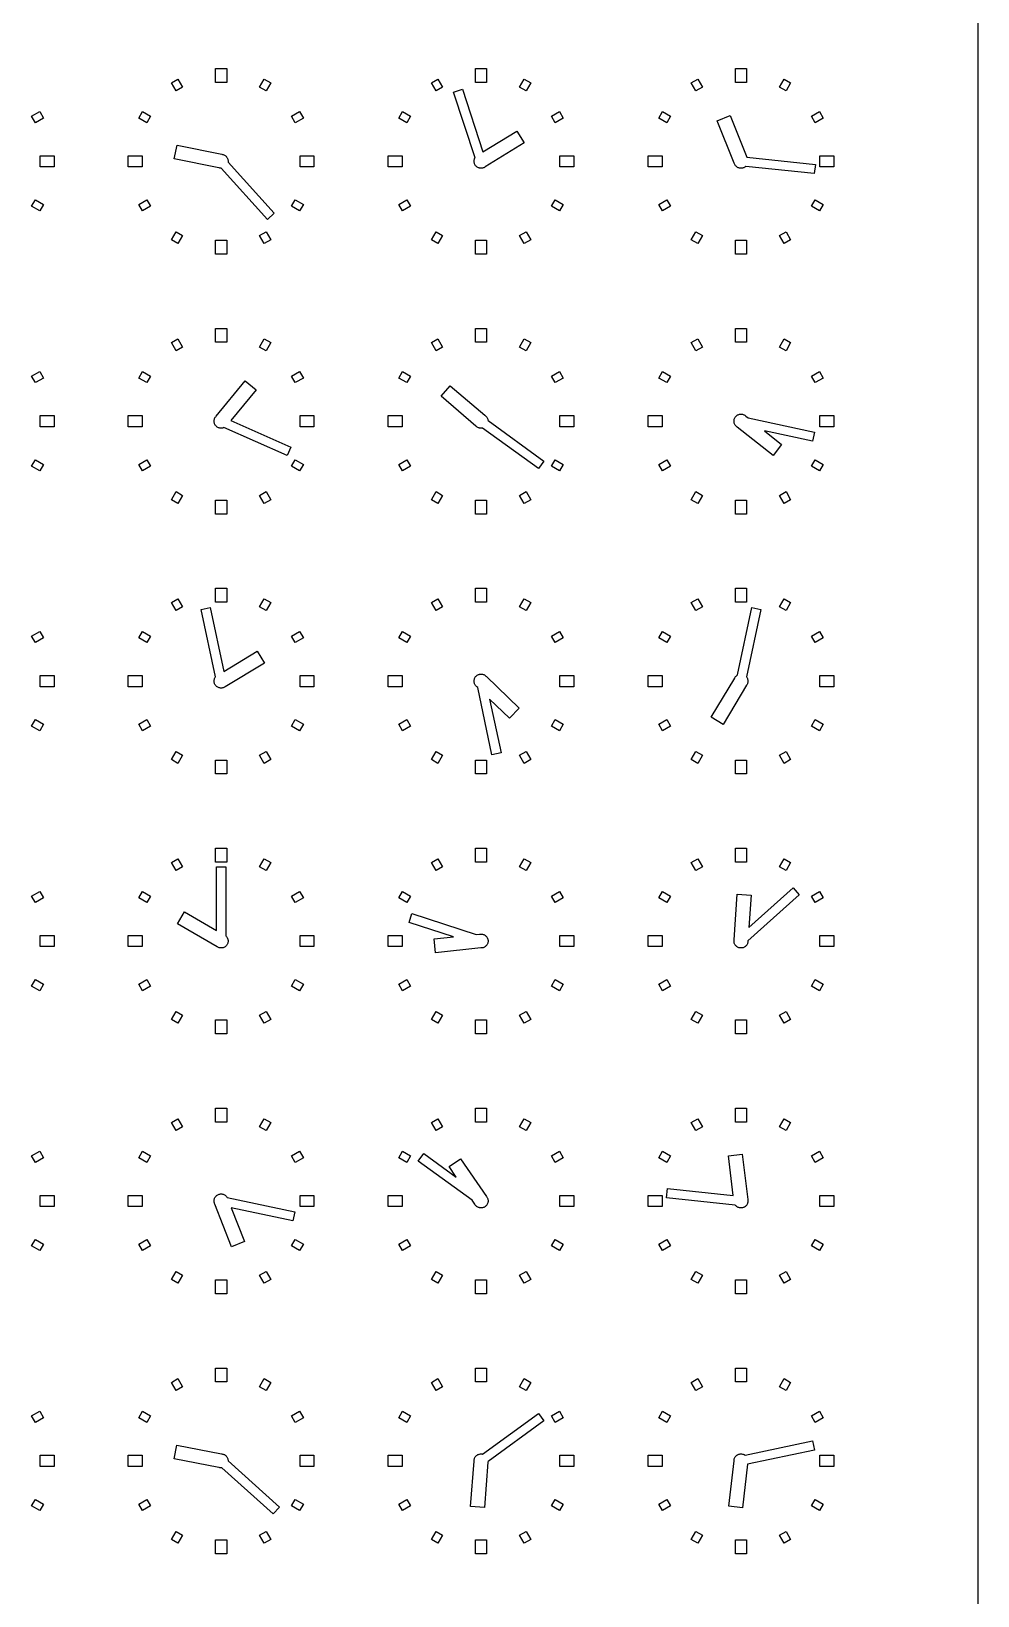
# Model space of a CAD drawing. Header units: millimetres. Extents: x -8 to 856, y -8 to 688.
# Drawn here: x 753.6 to 855.5, y 171.5 to 340 of the extents above; entities that cross this region are included whole.
import ezdxf

# ---------------------------------------------------------------- set-up
doc = ezdxf.new("R2010")
doc.units = ezdxf.units.MM

msp = doc.modelspace()

# ---------------------------------------------------------------- linework, layer by layer
for points in [[(-7.5, -7.5), (-7.5, 687.5), (855.5, 687.5), (855.5, -7.5)], [(774.6, 334.5), (773.4, 334.5), (773.4, 336), (774.6, 336), (774.6, 334.5)], [(802.6, 334.5), (801.4, 334.5), (801.4, 336), (802.6, 336), (802.6, 334.5)], [(830.6, 334.5), (829.4, 334.5), (829.4, 336), (830.6, 336), (830.6, 334.5)], [(769.85, 333.99), (769.15, 333.59), (768.65, 334.46), (769.35, 334.86), (769.85, 333.99)], [(778.85, 333.59), (778.15, 333.99), (778.65, 334.86), (779.35, 334.46), (778.85, 333.59)], [(797.85, 333.99), (797.15, 333.59), (796.65, 334.46), (797.35, 334.86), (797.85, 333.99)], [(802.42, 325.37), (802.36, 325.33), (802.29, 325.3), (802.22, 325.28), (802.15, 325.26), (802.07, 325.25), (802, 325.25), (801.93, 325.25), (801.85, 325.26), (801.78, 325.28), (801.71, 325.3), (801.64, 325.33), (801.58, 325.37), (801.52, 325.42), (801.47, 325.47), (801.42, 325.52), (801.37, 325.58), (801.33, 325.64), (801.3, 325.71), (801.28, 325.78), (801.26, 325.85), (801.25, 325.93), (801.25, 326), (801.25, 326.07), (801.26, 326.15), (801.28, 326.22), (801.3, 326.29), (801.33, 326.36), (801.35, 326.38), (799.05, 333.45), (800, 333.76), (802.2, 327), (805.87, 329.25), (806.66, 327.97), (802.46, 325.4), (802.42, 325.37)], [(806.85, 333.59), (806.15, 333.99), (806.65, 334.86), (807.35, 334.46), (806.85, 333.59)], [(825.85, 333.99), (825.15, 333.59), (824.65, 334.46), (825.35, 334.86), (825.85, 333.99)], [(834.85, 333.59), (834.15, 333.99), (834.65, 334.86), (835.35, 334.46), (834.85, 333.59)], [(753.99, 330.15), (753.59, 330.85), (754.46, 331.35), (754.86, 330.65), (753.99, 330.15)], [(766.41, 330.85), (766.01, 330.15), (765.14, 330.65), (765.54, 331.35), (766.41, 330.85)], [(781.99, 330.15), (781.59, 330.85), (782.46, 331.35), (782.86, 330.65), (781.99, 330.15)], [(794.41, 330.85), (794.01, 330.15), (793.14, 330.65), (793.54, 331.35), (794.41, 330.85)], [(809.99, 330.15), (809.59, 330.85), (810.46, 331.35), (810.86, 330.65), (809.99, 330.15)], [(822.41, 330.85), (822.01, 330.15), (821.14, 330.65), (821.54, 331.35), (822.41, 330.85)], [(830.48, 325.42), (830.42, 325.37), (830.36, 325.33), (830.29, 325.3), (830.22, 325.28), (830.15, 325.26), (830.07, 325.25), (830, 325.25), (829.93, 325.25), (829.85, 325.26), (829.78, 325.28), (829.71, 325.3), (829.64, 325.33), (829.58, 325.37), (829.52, 325.42), (829.47, 325.47), (829.42, 325.52), (829.37, 325.58), (829.33, 325.64), (829.3, 325.71), (829.28, 325.78), (829.27, 325.79), (827.43, 330.35), (828.82, 330.92), (830.63, 326.44), (838.01, 325.66), (837.9, 324.67), (830.51, 325.44), (830.48, 325.42)], [(837.99, 330.15), (837.59, 330.85), (838.46, 331.35), (838.86, 330.65), (837.99, 330.15)], [(774, 325.25), (773.93, 325.25), (773.85, 325.26), (773.78, 325.28), (773.77, 325.28), (768.95, 326.26), (769.25, 327.73), (774.07, 326.75), (774.07, 326.75), (774.15, 326.74), (774.22, 326.72), (774.29, 326.7), (774.36, 326.67), (774.42, 326.63), (774.48, 326.58), (774.53, 326.53), (774.58, 326.48), (774.63, 326.42), (774.67, 326.36), (774.7, 326.29), (774.72, 326.22), (774.74, 326.15), (774.75, 326.07), (774.75, 326), (774.75, 325.93), (774.75, 325.91), (779.72, 320.39), (778.98, 319.72), (774.01, 325.25), (774, 325.25)], [(754.5, 325.4), (754.5, 326.6), (756, 326.6), (756, 325.4), (754.5, 325.4)], [(765.5, 326.6), (765.5, 325.4), (764, 325.4), (764, 326.6), (765.5, 326.6)], [(782.5, 325.4), (782.5, 326.6), (784, 326.6), (784, 325.4), (782.5, 325.4)], [(793.5, 326.6), (793.5, 325.4), (792, 325.4), (792, 326.6), (793.5, 326.6)], [(810.5, 325.4), (810.5, 326.6), (812, 326.6), (812, 325.4), (810.5, 325.4)], [(821.5, 326.6), (821.5, 325.4), (820, 325.4), (820, 326.6), (821.5, 326.6)], [(838.5, 325.4), (838.5, 326.6), (840, 326.6), (840, 325.4), (838.5, 325.4)], [(753.59, 321.15), (753.99, 321.85), (754.86, 321.35), (754.46, 320.65), (753.59, 321.15)], [(766.01, 321.85), (766.41, 321.15), (765.54, 320.65), (765.14, 321.35), (766.01, 321.85)], [(781.59, 321.15), (781.99, 321.85), (782.86, 321.35), (782.46, 320.65), (781.59, 321.15)], [(794.01, 321.85), (794.41, 321.15), (793.54, 320.65), (793.14, 321.35), (794.01, 321.85)], [(809.59, 321.15), (809.99, 321.85), (810.86, 321.35), (810.46, 320.65), (809.59, 321.15)], [(822.01, 321.85), (822.41, 321.15), (821.54, 320.65), (821.14, 321.35), (822.01, 321.85)], [(837.59, 321.15), (837.99, 321.85), (838.86, 321.35), (838.46, 320.65), (837.59, 321.15)], [(768.65, 317.54), (769.15, 318.41), (769.85, 318.01), (769.35, 317.14), (768.65, 317.54)], [(773.4, 317.5), (774.6, 317.5), (774.6, 316), (773.4, 316), (773.4, 317.5)], [(778.15, 318.01), (778.85, 318.41), (779.35, 317.54), (778.65, 317.14), (778.15, 318.01)], [(796.65, 317.54), (797.15, 318.41), (797.85, 318.01), (797.35, 317.14), (796.65, 317.54)], [(801.4, 317.5), (802.6, 317.5), (802.6, 316), (801.4, 316), (801.4, 317.5)], [(806.15, 318.01), (806.85, 318.41), (807.35, 317.54), (806.65, 317.14), (806.15, 318.01)], [(824.65, 317.54), (825.15, 318.41), (825.85, 318.01), (825.35, 317.14), (824.65, 317.54)], [(829.4, 317.5), (830.6, 317.5), (830.6, 316), (829.4, 316), (829.4, 317.5)], [(834.15, 318.01), (834.85, 318.41), (835.35, 317.54), (834.65, 317.14), (834.15, 318.01)], [(769.85, 305.99), (769.15, 305.59), (768.65, 306.46), (769.35, 306.86), (769.85, 305.99)], [(774.6, 306.5), (773.4, 306.5), (773.4, 308), (774.6, 308), (774.6, 306.5)], [(778.85, 305.59), (778.15, 305.99), (778.65, 306.86), (779.35, 306.46), (778.85, 305.59)], [(797.85, 305.99), (797.15, 305.59), (796.65, 306.46), (797.35, 306.86), (797.85, 305.99)], [(802.6, 306.5), (801.4, 306.5), (801.4, 308), (802.6, 308), (802.6, 306.5)], [(806.85, 305.59), (806.15, 305.99), (806.65, 306.86), (807.35, 306.46), (806.85, 305.59)], [(825.85, 305.99), (825.15, 305.59), (824.65, 306.46), (825.35, 306.86), (825.85, 305.99)], [(830.6, 306.5), (829.4, 306.5), (829.4, 308), (830.6, 308), (830.6, 306.5)], [(834.85, 305.59), (834.15, 305.99), (834.65, 306.86), (835.35, 306.46), (834.85, 305.59)], [(753.99, 302.15), (753.59, 302.85), (754.46, 303.35), (754.86, 302.65), (753.99, 302.15)], [(766.41, 302.85), (766.01, 302.15), (765.14, 302.65), (765.54, 303.35), (766.41, 302.85)], [(781.99, 302.15), (781.59, 302.85), (782.46, 303.35), (782.86, 302.65), (781.99, 302.15)], [(794.41, 302.85), (794.01, 302.15), (793.14, 302.65), (793.54, 303.35), (794.41, 302.85)], [(809.99, 302.15), (809.59, 302.85), (810.46, 303.35), (810.86, 302.65), (809.99, 302.15)], [(822.41, 302.85), (822.01, 302.15), (821.14, 302.65), (821.54, 303.35), (822.41, 302.85)], [(837.99, 302.15), (837.59, 302.85), (838.46, 303.35), (838.86, 302.65), (837.99, 302.15)], [(774.29, 297.3), (774.22, 297.28), (774.15, 297.26), (774.07, 297.25), (774, 297.25), (773.93, 297.25), (773.85, 297.26), (773.78, 297.28), (773.71, 297.3), (773.64, 297.33), (773.58, 297.37), (773.52, 297.42), (773.47, 297.47), (773.42, 297.52), (773.37, 297.58), (773.33, 297.64), (773.3, 297.71), (773.28, 297.78), (773.26, 297.85), (773.25, 297.93), (773.25, 298), (773.25, 298.07), (773.26, 298.15), (773.28, 298.22), (773.3, 298.29), (773.33, 298.36), (773.37, 298.42), (773.42, 298.48), (773.47, 298.53), (773.47, 298.54), (776.6, 302.34), (777.76, 301.38), (775.04, 298.08), (781.51, 295.2), (781.1, 294.29), (774.31, 297.31), (774.29, 297.3)], [(802.15, 297.26), (802.07, 297.25), (802, 297.25), (801.93, 297.25), (801.85, 297.26), (801.78, 297.28), (801.71, 297.3), (801.64, 297.33), (801.58, 297.37), (801.52, 297.42), (801.47, 297.47), (801.45, 297.48), (797.71, 300.68), (798.69, 301.82), (802.42, 298.63), (802.48, 298.58), (802.53, 298.53), (802.58, 298.48), (802.63, 298.42), (802.67, 298.36), (802.7, 298.29), (802.72, 298.22), (802.74, 298.15), (802.75, 298.07), (802.75, 298.07), (808.77, 293.7), (808.18, 292.89), (802.16, 297.26), (802.15, 297.26)], [(754.5, 297.4), (754.5, 298.6), (756, 298.6), (756, 297.4), (754.5, 297.4)], [(765.5, 298.6), (765.5, 297.4), (764, 297.4), (764, 298.6), (765.5, 298.6)], [(782.5, 297.4), (782.5, 298.6), (784, 298.6), (784, 297.4), (782.5, 297.4)], [(793.5, 298.6), (793.5, 297.4), (792, 297.4), (792, 298.6), (793.5, 298.6)], [(810.5, 297.4), (810.5, 298.6), (812, 298.6), (812, 297.4), (810.5, 297.4)], [(821.5, 298.6), (821.5, 297.4), (820, 297.4), (820, 298.6), (821.5, 298.6)], [(829.58, 297.37), (829.52, 297.42), (829.47, 297.47), (829.42, 297.52), (829.37, 297.58), (829.33, 297.64), (829.3, 297.71), (829.28, 297.78), (829.26, 297.85), (829.25, 297.93), (829.25, 298), (829.25, 298.07), (829.26, 298.15), (829.28, 298.22), (829.3, 298.29), (829.33, 298.36), (829.37, 298.42), (829.42, 298.48), (829.47, 298.53), (829.52, 298.58), (829.58, 298.63), (829.64, 298.67), (829.71, 298.7), (829.78, 298.72), (829.85, 298.74), (829.93, 298.75), (830, 298.75), (830.07, 298.75), (830.15, 298.74), (830.22, 298.72), (830.29, 298.7), (830.36, 298.67), (830.42, 298.63), (830.48, 298.58), (830.53, 298.53), (830.53, 298.53), (830.77, 298.35), (837.93, 296.83), (837.72, 295.85), (832.52, 296.95), (834.38, 295.47), (833.45, 294.3), (829.6, 297.36), (829.58, 297.37)], [(838.5, 297.4), (838.5, 298.6), (840, 298.6), (840, 297.4), (838.5, 297.4)], [(753.59, 293.15), (753.99, 293.85), (754.86, 293.35), (754.46, 292.65), (753.59, 293.15)], [(766.01, 293.85), (766.41, 293.15), (765.54, 292.65), (765.14, 293.35), (766.01, 293.85)], [(781.59, 293.15), (781.99, 293.85), (782.86, 293.35), (782.46, 292.65), (781.59, 293.15)], [(794.01, 293.85), (794.41, 293.15), (793.54, 292.65), (793.14, 293.35), (794.01, 293.85)], [(809.59, 293.15), (809.99, 293.85), (810.86, 293.35), (810.46, 292.65), (809.59, 293.15)], [(822.01, 293.85), (822.41, 293.15), (821.54, 292.65), (821.14, 293.35), (822.01, 293.85)], [(837.59, 293.15), (837.99, 293.85), (838.86, 293.35), (838.46, 292.65), (837.59, 293.15)], [(769.15, 290.41), (769.85, 290.01), (769.35, 289.14), (768.65, 289.54), (769.15, 290.41)], [(778.15, 290.01), (778.85, 290.41), (779.35, 289.54), (778.65, 289.14), (778.15, 290.01)], [(796.65, 289.54), (797.15, 290.41), (797.85, 290.01), (797.35, 289.14), (796.65, 289.54)], [(806.15, 290.01), (806.85, 290.41), (807.35, 289.54), (806.65, 289.14), (806.15, 290.01)], [(825.15, 290.41), (825.85, 290.01), (825.35, 289.14), (824.65, 289.54), (825.15, 290.41)], [(834.15, 290.01), (834.85, 290.41), (835.35, 289.54), (834.65, 289.14), (834.15, 290.01)], [(773.4, 288), (773.4, 289.5), (774.6, 289.5), (774.6, 288), (773.4, 288)], [(801.4, 289.5), (802.6, 289.5), (802.6, 288), (801.4, 288), (801.4, 289.5)], [(829.4, 288), (829.4, 289.5), (830.6, 289.5), (830.6, 288), (829.4, 288)], [(774.6, 278.5), (773.4, 278.5), (773.4, 280), (774.6, 280), (774.6, 278.5)], [(802.6, 278.5), (801.4, 278.5), (801.4, 280), (802.6, 280), (802.6, 278.5)], [(830.6, 278.5), (829.4, 278.5), (829.4, 280), (830.6, 280), (830.6, 278.5)], [(769.85, 277.99), (769.15, 277.59), (768.65, 278.46), (769.35, 278.86), (769.85, 277.99)], [(778.85, 277.59), (778.15, 277.99), (778.65, 278.86), (779.35, 278.46), (778.85, 277.59)], [(797.85, 277.99), (797.15, 277.59), (796.65, 278.46), (797.35, 278.86), (797.85, 277.99)], [(806.85, 277.59), (806.15, 277.99), (806.65, 278.86), (807.35, 278.46), (806.85, 277.59)], [(825.85, 277.99), (825.15, 277.59), (824.65, 278.46), (825.35, 278.86), (825.85, 277.99)], [(834.85, 277.59), (834.15, 277.99), (834.65, 278.86), (835.35, 278.46), (834.85, 277.59)], [(774.42, 269.37), (774.36, 269.33), (774.29, 269.3), (774.22, 269.28), (774.15, 269.26), (774.07, 269.25), (774, 269.25), (773.93, 269.25), (773.85, 269.26), (773.78, 269.28), (773.71, 269.3), (773.64, 269.33), (773.58, 269.37), (773.52, 269.42), (773.47, 269.47), (773.42, 269.52), (773.37, 269.58), (773.33, 269.64), (773.3, 269.71), (773.28, 269.78), (773.26, 269.85), (773.25, 269.93), (773.25, 270), (773.25, 270.07), (773.26, 270.15), (773.28, 270.22), (773.3, 270.29), (773.33, 270.36), (773.37, 270.42), (773.39, 270.45), (771.85, 277.72), (772.83, 277.93), (774.29, 271.05), (777.9, 273.22), (778.67, 271.93), (774.45, 269.4), (774.42, 269.37)], [(829.32, 270.32), (829.33, 270.36), (829.37, 270.42), (829.42, 270.48), (829.47, 270.53), (829.52, 270.58), (829.58, 270.63), (829.63, 270.66), (831.17, 277.93), (832.15, 277.72), (830.61, 270.45), (830.63, 270.42), (830.67, 270.36), (830.7, 270.29), (830.72, 270.22), (830.74, 270.15), (830.75, 270.07), (830.75, 270), (830.75, 269.93), (830.74, 269.85), (830.72, 269.78), (830.7, 269.71), (830.67, 269.64), (830.63, 269.58), (830.6, 269.55), (828.07, 265.33), (826.78, 266.1), (829.32, 270.32)], [(753.99, 274.15), (753.59, 274.85), (754.46, 275.35), (754.86, 274.65), (753.99, 274.15)], [(766.41, 274.85), (766.01, 274.15), (765.14, 274.65), (765.54, 275.35), (766.41, 274.85)], [(781.99, 274.15), (781.59, 274.85), (782.46, 275.35), (782.86, 274.65), (781.99, 274.15)], [(794.41, 274.85), (794.01, 274.15), (793.14, 274.65), (793.54, 275.35), (794.41, 274.85)], [(809.99, 274.15), (809.59, 274.85), (810.46, 275.35), (810.86, 274.65), (809.99, 274.15)], [(822.41, 274.85), (822.01, 274.15), (821.14, 274.65), (821.54, 275.35), (822.41, 274.85)], [(837.99, 274.15), (837.59, 274.85), (838.46, 275.35), (838.86, 274.65), (837.99, 274.15)], [(754.5, 269.4), (754.5, 270.6), (756, 270.6), (756, 269.4), (754.5, 269.4)], [(765.5, 270.6), (765.5, 269.4), (764, 269.4), (764, 270.6), (765.5, 270.6)], [(782.5, 269.4), (782.5, 270.6), (784, 270.6), (784, 269.4), (782.5, 269.4)], [(793.5, 270.6), (793.5, 269.4), (792, 269.4), (792, 270.6), (793.5, 270.6)], [(801.52, 269.42), (801.47, 269.47), (801.42, 269.52), (801.37, 269.58), (801.33, 269.64), (801.3, 269.71), (801.28, 269.78), (801.26, 269.85), (801.25, 269.93), (801.25, 270), (801.25, 270.07), (801.26, 270.15), (801.28, 270.22), (801.3, 270.29), (801.33, 270.36), (801.37, 270.42), (801.42, 270.48), (801.47, 270.53), (801.52, 270.58), (801.58, 270.63), (801.64, 270.67), (801.71, 270.7), (801.78, 270.72), (801.85, 270.74), (801.93, 270.75), (802, 270.75), (802.07, 270.75), (802.15, 270.74), (802.22, 270.72), (802.29, 270.7), (802.36, 270.67), (802.42, 270.63), (802.48, 270.58), (802.53, 270.53), (802.58, 270.48), (806.12, 267.07), (805.08, 265.99), (802.92, 268.07), (804.15, 262.28), (803.17, 262.07), (801.64, 269.31), (801.54, 269.4), (801.52, 269.42)], [(810.5, 269.4), (810.5, 270.6), (812, 270.6), (812, 269.4), (810.5, 269.4)], [(821.5, 270.6), (821.5, 269.4), (820, 269.4), (820, 270.6), (821.5, 270.6)], [(838.5, 269.4), (838.5, 270.6), (840, 270.6), (840, 269.4), (838.5, 269.4)], [(753.59, 265.15), (753.99, 265.85), (754.86, 265.35), (754.46, 264.65), (753.59, 265.15)], [(766.01, 265.85), (766.41, 265.15), (765.54, 264.65), (765.14, 265.35), (766.01, 265.85)], [(781.59, 265.15), (781.99, 265.85), (782.86, 265.35), (782.46, 264.65), (781.59, 265.15)], [(794.01, 265.85), (794.41, 265.15), (793.54, 264.65), (793.14, 265.35), (794.01, 265.85)], [(809.59, 265.15), (809.99, 265.85), (810.86, 265.35), (810.46, 264.65), (809.59, 265.15)], [(822.01, 265.85), (822.41, 265.15), (821.54, 264.65), (821.14, 265.35), (822.01, 265.85)], [(837.59, 265.15), (837.99, 265.85), (838.86, 265.35), (838.46, 264.65), (837.59, 265.15)], [(768.65, 261.54), (769.15, 262.41), (769.85, 262.01), (769.35, 261.14), (768.65, 261.54)], [(773.4, 261.5), (774.6, 261.5), (774.6, 260), (773.4, 260), (773.4, 261.5)], [(778.15, 262.01), (778.85, 262.41), (779.35, 261.54), (778.65, 261.14), (778.15, 262.01)], [(797.15, 262.41), (797.85, 262.01), (797.35, 261.14), (796.65, 261.54), (797.15, 262.41)], [(801.4, 260), (801.4, 261.5), (802.6, 261.5), (802.6, 260), (801.4, 260)], [(806.15, 262.01), (806.85, 262.41), (807.35, 261.54), (806.65, 261.14), (806.15, 262.01)], [(824.65, 261.54), (825.15, 262.41), (825.85, 262.01), (825.35, 261.14), (824.65, 261.54)], [(829.4, 261.5), (830.6, 261.5), (830.6, 260), (829.4, 260), (829.4, 261.5)], [(834.15, 262.01), (834.85, 262.41), (835.35, 261.54), (834.65, 261.14), (834.15, 262.01)], [(774.6, 250.5), (773.4, 250.5), (773.4, 252), (774.6, 252), (774.6, 250.5)], [(802.6, 250.5), (801.4, 250.5), (801.4, 252), (802.6, 252), (802.6, 250.5)], [(830.6, 250.5), (829.4, 250.5), (829.4, 252), (830.6, 252), (830.6, 250.5)], [(769.85, 249.99), (769.15, 249.59), (768.65, 250.46), (769.35, 250.86), (769.85, 249.99)], [(774.7, 241.71), (774.67, 241.64), (774.63, 241.58), (774.58, 241.52), (774.53, 241.47), (774.48, 241.42), (774.42, 241.37), (774.36, 241.33), (774.29, 241.3), (774.22, 241.28), (774.15, 241.26), (774.07, 241.25), (774, 241.25), (773.93, 241.25), (773.85, 241.26), (773.78, 241.28), (773.71, 241.3), (773.64, 241.33), (773.58, 241.37), (773.56, 241.39), (769.29, 243.85), (770.04, 245.15), (773.5, 243.15), (773.5, 250), (774.5, 250), (774.5, 242.56), (774.53, 242.53), (774.58, 242.48), (774.63, 242.42), (774.67, 242.36), (774.7, 242.29), (774.72, 242.22), (774.74, 242.15), (774.75, 242.07), (774.75, 242), (774.75, 241.93), (774.74, 241.85), (774.72, 241.78), (774.7, 241.71)], [(778.85, 249.59), (778.15, 249.99), (778.65, 250.86), (779.35, 250.46), (778.85, 249.59)], [(797.85, 249.99), (797.15, 249.59), (796.65, 250.46), (797.35, 250.86), (797.85, 249.99)], [(806.85, 249.59), (806.15, 249.99), (806.65, 250.86), (807.35, 250.46), (806.85, 249.59)], [(825.85, 249.99), (825.15, 249.59), (824.65, 250.46), (825.35, 250.86), (825.85, 249.99)], [(834.85, 249.59), (834.15, 249.99), (834.65, 250.86), (835.35, 250.46), (834.85, 249.59)], [(753.99, 246.15), (753.59, 246.85), (754.46, 247.35), (754.86, 246.65), (753.99, 246.15)], [(766.41, 246.85), (766.01, 246.15), (765.14, 246.65), (765.54, 247.35), (766.41, 246.85)], [(781.99, 246.15), (781.59, 246.85), (782.46, 247.35), (782.86, 246.65), (781.99, 246.15)], [(794.41, 246.85), (794.01, 246.15), (793.14, 246.65), (793.54, 247.35), (794.41, 246.85)], [(809.99, 246.15), (809.59, 246.85), (810.46, 247.35), (810.86, 246.65), (809.99, 246.15)], [(822.41, 246.85), (822.01, 246.15), (821.14, 246.65), (821.54, 247.35), (822.41, 246.85)], [(830.7, 241.71), (830.67, 241.64), (830.63, 241.58), (830.58, 241.52), (830.53, 241.47), (830.48, 241.42), (830.42, 241.37), (830.36, 241.33), (830.29, 241.3), (830.22, 241.28), (830.15, 241.26), (830.07, 241.25), (830, 241.25), (829.93, 241.25), (829.85, 241.26), (829.78, 241.28), (829.71, 241.3), (829.64, 241.33), (829.58, 241.37), (829.52, 241.42), (829.47, 241.47), (829.42, 241.52), (829.37, 241.58), (829.33, 241.64), (829.3, 241.71), (829.28, 241.78), (829.26, 241.85), (829.25, 241.93), (829.25, 242), (829.25, 242.07), (829.26, 242.13), (829.6, 247.04), (831.1, 246.94), (830.85, 243.44), (835.61, 247.72), (836.28, 246.98), (830.75, 242.01), (830.75, 242), (830.75, 241.93), (830.74, 241.85), (830.72, 241.78), (830.7, 241.71)], [(837.99, 246.15), (837.59, 246.85), (838.46, 247.35), (838.86, 246.65), (837.99, 246.15)], [(799.02, 242.44), (794.24, 244), (794.55, 244.95), (801.47, 242.7), (801.84, 242.74), (801.85, 242.74), (801.93, 242.75), (802, 242.75), (802.07, 242.75), (802.15, 242.74), (802.22, 242.72), (802.29, 242.7), (802.36, 242.67), (802.42, 242.63), (802.48, 242.58), (802.53, 242.53), (802.58, 242.48), (802.63, 242.42), (802.67, 242.36), (802.7, 242.29), (802.72, 242.22), (802.74, 242.15), (802.75, 242.07), (802.75, 242), (802.75, 241.93), (802.74, 241.85), (802.72, 241.78), (802.7, 241.71), (802.67, 241.64), (802.63, 241.58), (802.58, 241.52), (802.53, 241.47), (802.48, 241.42), (802.42, 241.37), (802.36, 241.33), (802.29, 241.3), (802.22, 241.28), (802.15, 241.26), (802.07, 241.25), (802, 241.25), (801.99, 241.25), (797.11, 240.73), (796.95, 242.22), (799.02, 242.44)], [(754.5, 241.4), (754.5, 242.6), (756, 242.6), (756, 241.4), (754.5, 241.4)], [(765.5, 242.6), (765.5, 241.4), (764, 241.4), (764, 242.6), (765.5, 242.6)], [(782.5, 241.4), (782.5, 242.6), (784, 242.6), (784, 241.4), (782.5, 241.4)], [(793.5, 242.6), (793.5, 241.4), (792, 241.4), (792, 242.6), (793.5, 242.6)], [(810.5, 241.4), (810.5, 242.6), (812, 242.6), (812, 241.4), (810.5, 241.4)], [(821.5, 242.6), (821.5, 241.4), (820, 241.4), (820, 242.6), (821.5, 242.6)], [(838.5, 241.4), (838.5, 242.6), (840, 242.6), (840, 241.4), (838.5, 241.4)], [(753.59, 237.15), (753.99, 237.85), (754.86, 237.35), (754.46, 236.65), (753.59, 237.15)], [(766.01, 237.85), (766.41, 237.15), (765.54, 236.65), (765.14, 237.35), (766.01, 237.85)], [(781.59, 237.15), (781.99, 237.85), (782.86, 237.35), (782.46, 236.65), (781.59, 237.15)], [(794.01, 237.85), (794.41, 237.15), (793.54, 236.65), (793.14, 237.35), (794.01, 237.85)], [(809.59, 237.15), (809.99, 237.85), (810.86, 237.35), (810.46, 236.65), (809.59, 237.15)], [(822.01, 237.85), (822.41, 237.15), (821.54, 236.65), (821.14, 237.35), (822.01, 237.85)], [(837.59, 237.15), (837.99, 237.85), (838.86, 237.35), (838.46, 236.65), (837.59, 237.15)], [(768.65, 233.54), (769.15, 234.41), (769.85, 234.01), (769.35, 233.14), (768.65, 233.54)], [(778.15, 234.01), (778.85, 234.41), (779.35, 233.54), (778.65, 233.14), (778.15, 234.01)], [(796.65, 233.54), (797.15, 234.41), (797.85, 234.01), (797.35, 233.14), (796.65, 233.54)], [(806.15, 234.01), (806.85, 234.41), (807.35, 233.54), (806.65, 233.14), (806.15, 234.01)], [(825.15, 234.41), (825.85, 234.01), (825.35, 233.14), (824.65, 233.54), (825.15, 234.41)], [(834.15, 234.01), (834.85, 234.41), (835.35, 233.54), (834.65, 233.14), (834.15, 234.01)], [(773.4, 233.5), (774.6, 233.5), (774.6, 232), (773.4, 232), (773.4, 233.5)], [(801.4, 233.5), (802.6, 233.5), (802.6, 232), (801.4, 232), (801.4, 233.5)], [(829.4, 232), (829.4, 233.5), (830.6, 233.5), (830.6, 232), (829.4, 232)], [(769.85, 221.99), (769.15, 221.59), (768.65, 222.46), (769.35, 222.86), (769.85, 221.99)], [(774.6, 222.5), (773.4, 222.5), (773.4, 224), (774.6, 224), (774.6, 222.5)], [(778.85, 221.59), (778.15, 221.99), (778.65, 222.86), (779.35, 222.46), (778.85, 221.59)], [(797.85, 221.99), (797.15, 221.59), (796.65, 222.46), (797.35, 222.86), (797.85, 221.99)], [(802.6, 222.5), (801.4, 222.5), (801.4, 224), (802.6, 224), (802.6, 222.5)], [(806.85, 221.59), (806.15, 221.99), (806.65, 222.86), (807.35, 222.46), (806.85, 221.59)], [(825.85, 221.99), (825.15, 221.59), (824.65, 222.46), (825.35, 222.86), (825.85, 221.99)], [(830.6, 222.5), (829.4, 222.5), (829.4, 224), (830.6, 224), (830.6, 222.5)], [(834.85, 221.59), (834.15, 221.99), (834.65, 222.86), (835.35, 222.46), (834.85, 221.59)], [(753.99, 218.15), (753.59, 218.85), (754.46, 219.35), (754.86, 218.65), (753.99, 218.15)], [(766.41, 218.85), (766.01, 218.15), (765.14, 218.65), (765.54, 219.35), (766.41, 218.85)], [(781.99, 218.15), (781.59, 218.85), (782.46, 219.35), (782.86, 218.65), (781.99, 218.15)], [(794.41, 218.85), (794.01, 218.15), (793.14, 218.65), (793.54, 219.35), (794.41, 218.85)], [(802.7, 213.71), (802.67, 213.64), (802.63, 213.58), (802.58, 213.52), (802.53, 213.47), (802.48, 213.42), (802.42, 213.37), (802.36, 213.33), (802.29, 213.3), (802.22, 213.28), (802.15, 213.26), (802.07, 213.25), (802, 213.25), (801.93, 213.25), (801.85, 213.26), (801.78, 213.28), (801.71, 213.3), (801.64, 213.33), (801.58, 213.37), (801.52, 213.42), (801.47, 213.47), (801.42, 213.52), (801.37, 213.58), (801.33, 213.64), (801.33, 213.65), (801.03, 214.09), (795.23, 218.3), (795.82, 219.11), (799.33, 216.56), (798.55, 217.7), (799.79, 218.55), (802.57, 214.49), (802.58, 214.48), (802.63, 214.42), (802.67, 214.36), (802.7, 214.29), (802.72, 214.22), (802.74, 214.15), (802.75, 214.07), (802.75, 214), (802.75, 213.93), (802.74, 213.85), (802.72, 213.78), (802.7, 213.71)], [(809.99, 218.15), (809.59, 218.85), (810.46, 219.35), (810.86, 218.65), (809.99, 218.15)], [(822.41, 218.85), (822.01, 218.15), (821.14, 218.65), (821.54, 219.35), (822.41, 218.85)], [(837.99, 218.15), (837.59, 218.85), (838.46, 219.35), (838.86, 218.65), (837.99, 218.15)], [(830.7, 213.71), (830.67, 213.64), (830.63, 213.58), (830.58, 213.52), (830.53, 213.47), (830.48, 213.42), (830.42, 213.37), (830.36, 213.33), (830.29, 213.3), (830.22, 213.28), (830.15, 213.26), (830.07, 213.25), (830, 213.25), (829.93, 213.25), (829.85, 213.26), (829.78, 213.28), (829.71, 213.3), (829.64, 213.33), (829.58, 213.37), (829.52, 213.42), (829.47, 213.47), (829.42, 213.52), (829.39, 213.56), (821.99, 214.34), (822.1, 215.33), (829.17, 214.59), (828.65, 218.87), (830.14, 219.05), (830.73, 214.17), (830.74, 214.15), (830.75, 214.07), (830.75, 214), (830.75, 213.93), (830.74, 213.85), (830.72, 213.78), (830.7, 213.71)], [(754.5, 213.4), (754.5, 214.6), (756, 214.6), (756, 213.4), (754.5, 213.4)], [(765.5, 214.6), (765.5, 213.4), (764, 213.4), (764, 214.6), (765.5, 214.6)], [(773.3, 213.71), (773.28, 213.78), (773.26, 213.85), (773.25, 213.93), (773.25, 214), (773.25, 214.07), (773.26, 214.15), (773.28, 214.22), (773.3, 214.29), (773.33, 214.36), (773.37, 214.42), (773.42, 214.48), (773.47, 214.53), (773.52, 214.58), (773.58, 214.63), (773.64, 214.67), (773.71, 214.7), (773.78, 214.72), (773.85, 214.74), (773.93, 214.75), (774, 214.75), (774.07, 214.75), (774.15, 214.74), (774.22, 214.72), (774.29, 214.7), (774.36, 214.67), (774.42, 214.63), (774.48, 214.58), (774.53, 214.53), (774.58, 214.48), (774.63, 214.42), (774.66, 214.37), (781.93, 212.83), (781.72, 211.85), (775.1, 213.26), (776.53, 209.62), (775.13, 209.07), (773.33, 213.64), (773.3, 213.71)], [(782.5, 213.4), (782.5, 214.6), (784, 214.6), (784, 213.4), (782.5, 213.4)], [(793.5, 214.6), (793.5, 213.4), (792, 213.4), (792, 214.6), (793.5, 214.6)], [(810.5, 213.4), (810.5, 214.6), (812, 214.6), (812, 213.4), (810.5, 213.4)], [(821.5, 214.6), (821.5, 213.4), (820, 213.4), (820, 214.6), (821.5, 214.6)], [(838.5, 213.4), (838.5, 214.6), (840, 214.6), (840, 213.4), (838.5, 213.4)], [(753.59, 209.15), (753.99, 209.85), (754.86, 209.35), (754.46, 208.65), (753.59, 209.15)], [(766.01, 209.85), (766.41, 209.15), (765.54, 208.65), (765.14, 209.35), (766.01, 209.85)], [(781.59, 209.15), (781.99, 209.85), (782.86, 209.35), (782.46, 208.65), (781.59, 209.15)], [(794.01, 209.85), (794.41, 209.15), (793.54, 208.65), (793.14, 209.35), (794.01, 209.85)], [(809.59, 209.15), (809.99, 209.85), (810.86, 209.35), (810.46, 208.65), (809.59, 209.15)], [(822.01, 209.85), (822.41, 209.15), (821.54, 208.65), (821.14, 209.35), (822.01, 209.85)], [(837.59, 209.15), (837.99, 209.85), (838.86, 209.35), (838.46, 208.65), (837.59, 209.15)], [(769.15, 206.41), (769.85, 206.01), (769.35, 205.14), (768.65, 205.54), (769.15, 206.41)], [(778.15, 206.01), (778.85, 206.41), (779.35, 205.54), (778.65, 205.14), (778.15, 206.01)], [(796.65, 205.54), (797.15, 206.41), (797.85, 206.01), (797.35, 205.14), (796.65, 205.54)], [(806.15, 206.01), (806.85, 206.41), (807.35, 205.54), (806.65, 205.14), (806.15, 206.01)], [(824.65, 205.54), (825.15, 206.41), (825.85, 206.01), (825.35, 205.14), (824.65, 205.54)], [(834.15, 206.01), (834.85, 206.41), (835.35, 205.54), (834.65, 205.14), (834.15, 206.01)], [(773.4, 204), (773.4, 205.5), (774.6, 205.5), (774.6, 204), (773.4, 204)], [(801.4, 205.5), (802.6, 205.5), (802.6, 204), (801.4, 204), (801.4, 205.5)], [(829.4, 205.5), (830.6, 205.5), (830.6, 204), (829.4, 204), (829.4, 205.5)], [(774.6, 194.5), (773.4, 194.5), (773.4, 196), (774.6, 196), (774.6, 194.5)], [(802.6, 194.5), (801.4, 194.5), (801.4, 196), (802.6, 196), (802.6, 194.5)], [(830.6, 194.5), (829.4, 194.5), (829.4, 196), (830.6, 196), (830.6, 194.5)], [(769.85, 193.99), (769.15, 193.59), (768.65, 194.46), (769.35, 194.86), (769.85, 193.99)], [(778.85, 193.59), (778.15, 193.99), (778.65, 194.86), (779.35, 194.46), (778.85, 193.59)], [(797.85, 193.99), (797.15, 193.59), (796.65, 194.46), (797.35, 194.86), (797.85, 193.99)], [(806.85, 193.59), (806.15, 193.99), (806.65, 194.86), (807.35, 194.46), (806.85, 193.59)], [(825.85, 193.99), (825.15, 193.59), (824.65, 194.46), (825.35, 194.86), (825.85, 193.99)], [(834.85, 193.59), (834.15, 193.99), (834.65, 194.86), (835.35, 194.46), (834.85, 193.59)], [(753.99, 190.15), (753.59, 190.85), (754.46, 191.35), (754.86, 190.65), (753.99, 190.15)], [(766.41, 190.85), (766.01, 190.15), (765.14, 190.65), (765.54, 191.35), (766.41, 190.85)], [(781.99, 190.15), (781.59, 190.85), (782.46, 191.35), (782.86, 190.65), (781.99, 190.15)], [(794.41, 190.85), (794.01, 190.15), (793.14, 190.65), (793.54, 191.35), (794.41, 190.85)], [(801.25, 185.98), (801.25, 186), (801.25, 186.07), (801.26, 186.15), (801.28, 186.22), (801.3, 186.29), (801.33, 186.36), (801.37, 186.42), (801.42, 186.48), (801.47, 186.53), (801.52, 186.58), (801.58, 186.63), (801.64, 186.67), (801.71, 186.7), (801.78, 186.72), (801.85, 186.74), (801.93, 186.75), (802, 186.75), (802.07, 186.75), (802.15, 186.74), (802.16, 186.74), (808.18, 191.11), (808.77, 190.3), (802.75, 185.93), (802.75, 185.93), (802.74, 185.86), (802.36, 180.96), (800.86, 181.07), (801.25, 185.98)], [(809.99, 190.15), (809.59, 190.85), (810.46, 191.35), (810.86, 190.65), (809.99, 190.15)], [(822.41, 190.85), (822.01, 190.15), (821.14, 190.65), (821.54, 191.35), (822.41, 190.85)], [(837.99, 190.15), (837.59, 190.85), (838.46, 191.35), (838.86, 190.65), (837.99, 190.15)], [(774.07, 185.25), (774, 185.25), (773.93, 185.25), (773.85, 185.26), (773.78, 185.28), (773.77, 185.28), (768.95, 186.22), (769.23, 187.69), (774.06, 186.75), (774.07, 186.75), (774.15, 186.74), (774.22, 186.72), (774.29, 186.7), (774.36, 186.67), (774.42, 186.63), (774.48, 186.58), (774.53, 186.53), (774.58, 186.48), (774.63, 186.42), (774.67, 186.36), (774.7, 186.29), (774.72, 186.22), (774.74, 186.15), (774.75, 186.07), (774.75, 186), (774.75, 185.99), (780.28, 181.02), (779.61, 180.28), (774.09, 185.25), (774.07, 185.25)], [(829.25, 186), (829.25, 186), (829.25, 186.07), (829.26, 186.15), (829.28, 186.22), (829.3, 186.29), (829.33, 186.36), (829.37, 186.42), (829.42, 186.48), (829.47, 186.53), (829.52, 186.58), (829.58, 186.63), (829.64, 186.67), (829.71, 186.7), (829.78, 186.72), (829.85, 186.74), (829.93, 186.75), (830, 186.75), (830.07, 186.75), (830.15, 186.74), (830.22, 186.72), (830.29, 186.7), (830.36, 186.67), (830.42, 186.63), (830.45, 186.61), (837.72, 188.15), (837.93, 187.17), (830.71, 185.64), (830.18, 180.95), (828.69, 181.12), (829.25, 186)], [(754.5, 185.4), (754.5, 186.6), (756, 186.6), (756, 185.4), (754.5, 185.4)], [(765.5, 186.6), (765.5, 185.4), (764, 185.4), (764, 186.6), (765.5, 186.6)], [(782.5, 185.4), (782.5, 186.6), (784, 186.6), (784, 185.4), (782.5, 185.4)], [(793.5, 186.6), (793.5, 185.4), (792, 185.4), (792, 186.6), (793.5, 186.6)], [(810.5, 185.4), (810.5, 186.6), (812, 186.6), (812, 185.4), (810.5, 185.4)], [(821.5, 186.6), (821.5, 185.4), (820, 185.4), (820, 186.6), (821.5, 186.6)], [(838.5, 185.4), (838.5, 186.6), (840, 186.6), (840, 185.4), (838.5, 185.4)], [(753.59, 181.15), (753.99, 181.85), (754.86, 181.35), (754.46, 180.65), (753.59, 181.15)], [(766.01, 181.85), (766.41, 181.15), (765.54, 180.65), (765.14, 181.35), (766.01, 181.85)], [(781.59, 181.15), (781.99, 181.85), (782.86, 181.35), (782.46, 180.65), (781.59, 181.15)], [(794.01, 181.85), (794.41, 181.15), (793.54, 180.65), (793.14, 181.35), (794.01, 181.85)], [(809.59, 181.15), (809.99, 181.85), (810.86, 181.35), (810.46, 180.65), (809.59, 181.15)], [(822.01, 181.85), (822.41, 181.15), (821.54, 180.65), (821.14, 181.35), (822.01, 181.85)], [(837.59, 181.15), (837.99, 181.85), (838.86, 181.35), (838.46, 180.65), (837.59, 181.15)], [(768.65, 177.54), (769.15, 178.41), (769.85, 178.01), (769.35, 177.14), (768.65, 177.54)], [(773.4, 177.5), (774.6, 177.5), (774.6, 176), (773.4, 176), (773.4, 177.5)], [(778.15, 178.01), (778.85, 178.41), (779.35, 177.54), (778.65, 177.14), (778.15, 178.01)], [(796.65, 177.54), (797.15, 178.41), (797.85, 178.01), (797.35, 177.14), (796.65, 177.54)], [(801.4, 177.5), (802.6, 177.5), (802.6, 176), (801.4, 176), (801.4, 177.5)], [(806.15, 178.01), (806.85, 178.41), (807.35, 177.54), (806.65, 177.14), (806.15, 178.01)], [(824.65, 177.54), (825.15, 178.41), (825.85, 178.01), (825.35, 177.14), (824.65, 177.54)], [(829.4, 177.5), (830.6, 177.5), (830.6, 176), (829.4, 176), (829.4, 177.5)], [(834.15, 178.01), (834.85, 178.41), (835.35, 177.54), (834.65, 177.14), (834.15, 178.01)]]:
    msp.add_lwpolyline(points, close=True)

doc.saveas('drawing.dxf')
